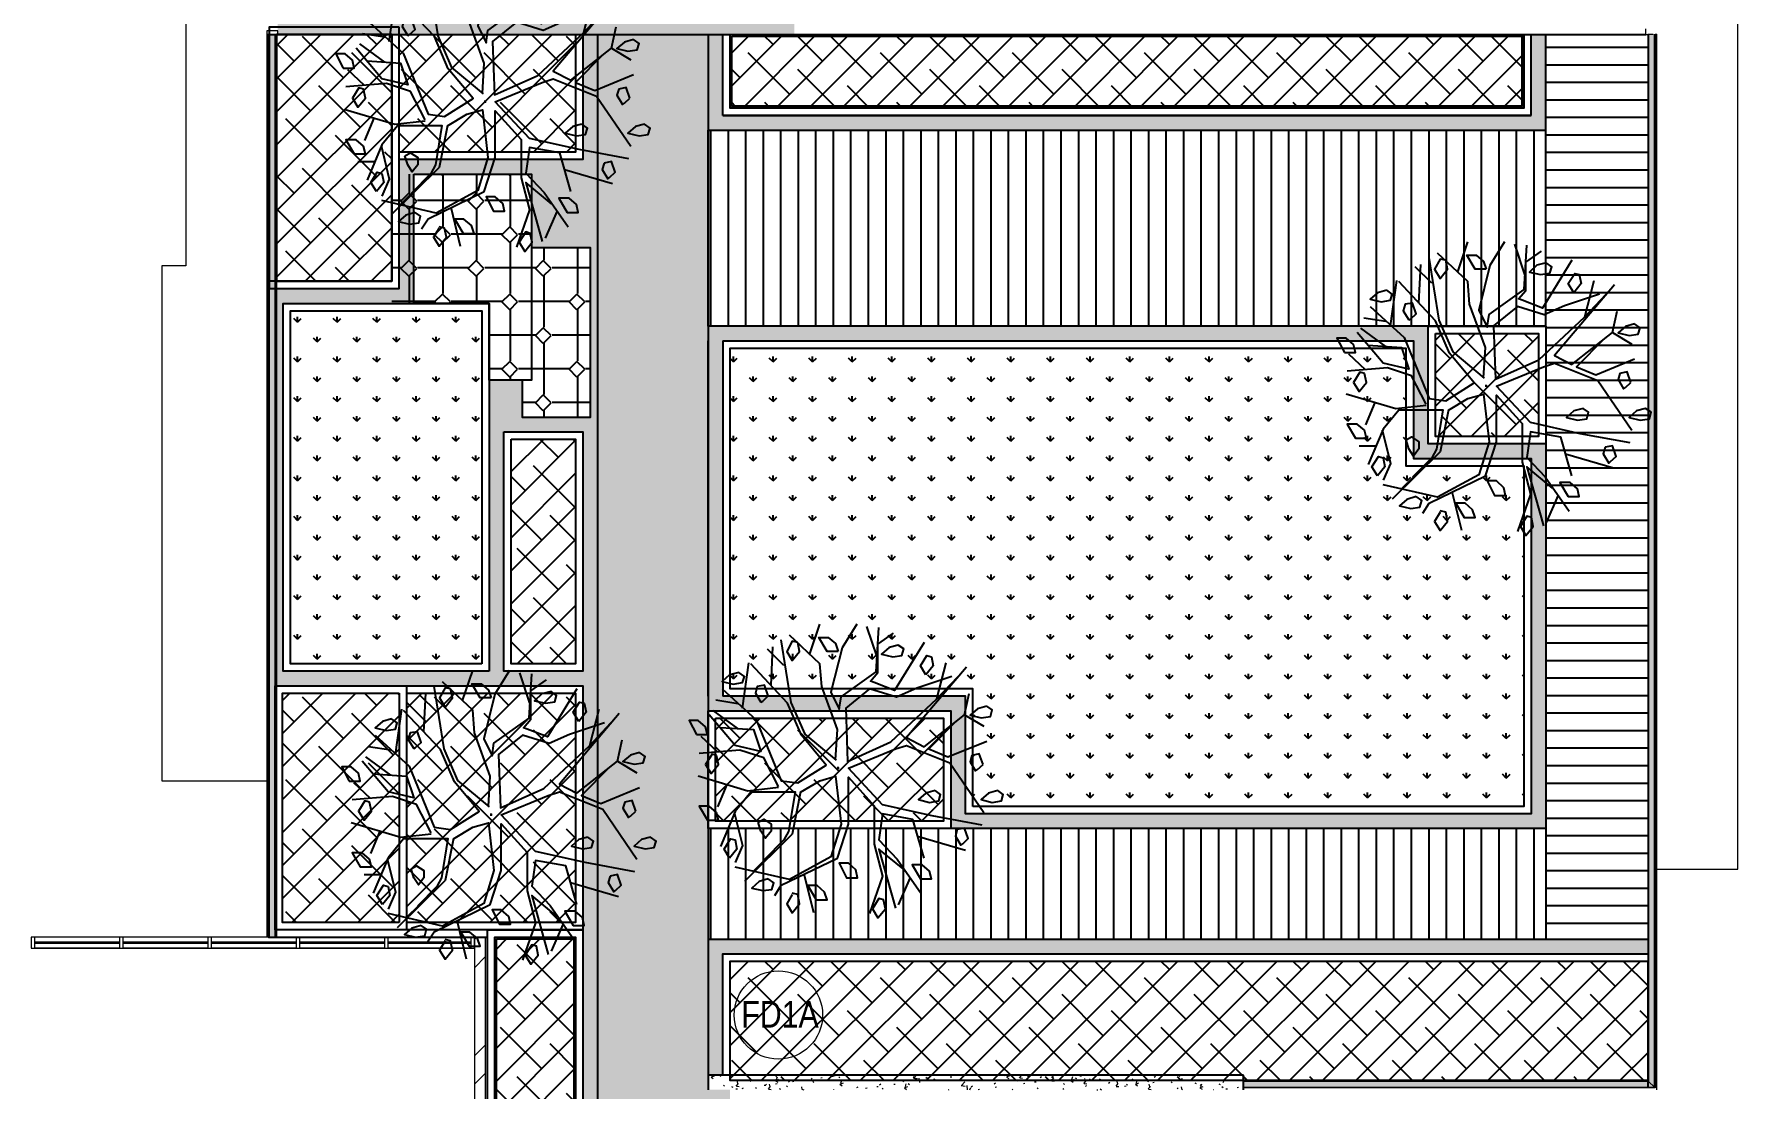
# Model space of a CAD drawing. Header units: millimetres. Extents: x -4865574 to 353735, y -2734656 to 279194.
# Drawn here: x -4844566 to -4821404, y -2688065 to -2673727 of the extents above; entities that cross this region are included whole.
import ezdxf

# ---------------------------------------------------------------- set-up
doc = ezdxf.new("R2010")
doc.units = ezdxf.units.MM
for name, color, linetype in [('+AT9 - Trees', 3, 'Continuous'), ('+AT9-Hardscape', 1, 'Continuous'), ('+AT9-Hatch', 8, 'Continuous')]:
    doc.layers.add(name, color=color, linetype=linetype)
for name, color, linetype, lineweight in [('CURTAIN-MULLION', 8, 'Continuous', 9), ('CURTAIN-MULLION-CUT', 6, 'Continuous', 9), ('CURTAINPANEL', 8, 'Continuous', 9), ('CURTAINPANEL-CUT', 6, 'Continuous', 9), ('FLOOR', 6, 'Continuous', 9), ('HRAIL', 8, 'Continuous', 9), ('HRAIL-POST', 8, 'Continuous', 9), ('TAG-DOOR', 7, 'Continuous', 9), ('WALL-FILL', 8, 'Continuous', 9), ('WALL-FILL-1', 7, 'Continuous', 9), ('WALL-INTCUT', 2, 'Continuous', 9), ('WALL-RETCUT-1', 1, 'Continuous', 25)]:
    doc.layers.add(name, color=color, linetype=linetype, lineweight=lineweight)
doc.styles.add('Arial Narrow', font='', dxfattribs={"height": 360})
doc.styles.get('Arial Narrow').set_extended_font_data('Arial Narrow')
pattern_1 = [(90, (7e-15, 107.76), (-457.2, 457.2), [698.87211, -215.52789]), (180, (-107.76, 7e-15), (-457.2, -457.2), [698.87211, -215.52789]), (135, (-457.2, 349.44), (-457.201, -457.201), [152.4, -494.17986]), (405, (-457.2, 349.44), (-457.201, 457.201), [152.4, -494.17986]), (135, (-349.44, 457.2), (-457.201, -457.201), [152.4, -494.17986]), (405, (-564.96, 457.2), (-457.201, 457.201), [152.4, -494.17986])]

# ---------------------------------------------------------------- blocks, each defined once
blk = doc.blocks.new('Railing - Railing-5597931-LEVEL 61 _BMU ACCESS_')
at = {"layer": 'HRAIL'}
for points in [[(-4822539, -2688042), (-4822539, -2673727), (-4822619, -2673727), (-4822619, -2687962), (-4822553, -2688028)], [(-4824007, -2688042), (-4822539, -2688042), (-4822619, -2687962), (-4828119, -2687962), (-4828119, -2688042), (-4826452, -2688042)]]:
    blk.add_hatch(color=256, dxfattribs=at).paths.add_polyline_path(points)
for p, q in [((-4822629, -2673727), (-4822619, -2673727)), ((-4822629, -2673727), (-4822629, -2687952)), ((-4822619, -2673727), (-4822554, -2673727)), ((-4822619, -2673727), (-4822619, -2687962)), ((-4822539, -2688042), (-4822539, -2673727)), ((-4822529, -2673727), (-4822529, -2688052)), ((-4828119, -2687962), (-4828119, -2687952)), ((-4822629, -2687952), (-4828119, -2687952)), ((-4828119, -2688042), (-4828119, -2687962)), ((-4822619, -2687962), (-4828119, -2687962)), ((-4822619, -2687962), (-4822629, -2687952)), ((-4822539, -2688042), (-4822619, -2687962)), ((-4828119, -2688042), (-4822539, -2688042)), ((-4828119, -2688052), (-4828119, -2688042)), ((-4822529, -2688052), (-4828119, -2688052)), ((-4822529, -2688052), (-4822539, -2688042))]:
    blk.add_line(p, q, dxfattribs=at)
blk = doc.blocks.new('System Panel - AM_12 mm Clear Glass-6844412-LEVEL 61 _BMU ACCESS_')
at = {"layer": 'CURTAINPANEL-CUT', "color": 8}
for p, q in [((563, 6), (-563, 6)), ((-563, 6), (-563, -6)), ((563, -6), (563, 6)), ((-563, -6), (563, -6))]:
    blk.add_line(p, q, dxfattribs=at)
blk = doc.blocks.new('Rectangular Mullion - 50 x 150 mm-6826917-LEVEL 61 _BMU ACCESS_')
at = {"layer": 'CURTAIN-MULLION'}
for p, q in [((-4838629, -2686002), (-4839754, -2686002)), ((-4839754, -2686152), (-4838629, -2686152))]:
    blk.add_line(p, q, dxfattribs=at)
blk = doc.blocks.new('System Panel - AM_12 mm Clear Glass-6844415-LEVEL 61 _BMU ACCESS_')
at = {"layer": 'CURTAINPANEL-CUT', "color": 8}
for p, q in [((575, 6), (-575, 6)), ((-575, 6), (-575, -6)), ((575, -6), (575, 6)), ((-575, -6), (575, -6))]:
    blk.add_line(p, q, dxfattribs=at)
blk = doc.blocks.new('Rectangular Mullion - 50 x 150 mm-6826920-LEVEL 61 _BMU ACCESS_')
at = {"layer": 'CURTAIN-MULLION'}
for p, q in [((-4839804, -2686002), (-4840954, -2686002)), ((-4840954, -2686152), (-4839804, -2686152))]:
    blk.add_line(p, q, dxfattribs=at)
blk = doc.blocks.new('Rectangular Mullion - 50 x 150 mm-6844421-LEVEL 61 _BMU ACCESS_')
at = {"layer": 'CURTAIN-MULLION-CUT'}
for p, q in [((-50, 75), (-50, -75)), ((0, 75), (-50, 75)), ((0, -75), (0, 75)), ((-50, -75), (0, -75))]:
    blk.add_line(p, q, dxfattribs=at)
blk = doc.blocks.new('Rectangular Mullion - 50 x 150 mm-6844410-LEVEL 61 _BMU ACCESS_')
at = {"layer": 'CURTAIN-MULLION-CUT', "color": 8}
for p, q in [((-25, 75), (25, 75)), ((-25, -75), (-25, 75)), ((25, 75), (25, -75)), ((25, -75), (-25, -75))]:
    blk.add_line(p, q, dxfattribs=at)
blk = doc.blocks.new('Railing - Railing-7018803-LEVEL 61 _BMU ACCESS_')
at = {"layer": 'HRAIL'}
blk.add_hatch(color=256, dxfattribs=at).paths.add_polyline_path([(-4841289, -2686002), (-4841289, -2673732), (-4841369, -2673732), (-4841369, -2686002)])
for p, q in [((-4841379, -2686002), (-4841379, -2673732)), ((-4841369, -2673732), (-4841369, -2686002)), ((-4841289, -2686002), (-4841289, -2673732)), ((-4841279, -2686002), (-4841279, -2673732)), ((-4841369, -2686002), (-4841379, -2686002)), ((-4841289, -2686002), (-4841369, -2686002)), ((-4841279, -2686002), (-4841289, -2686002))]:
    blk.add_line(p, q, dxfattribs=at)
blk = doc.blocks.new('Rectangular Mullion - 50 x 150 mm-7864168-LEVEL 61 _BMU ACCESS_')
at = {"layer": 'CURTAIN-MULLION-CUT', "color": 8}
for p, q in [((-50, 75), (0, 75)), ((-50, -75), (-50, 75)), ((0, 75), (0, -75)), ((0, -75), (-50, -75))]:
    blk.add_line(p, q, dxfattribs=at)
blk = doc.blocks.new('Railing - Railing-7860178-LEVEL 61 _BMU ACCESS_')
at = {"layer": 'HRAIL'}
for p, q in [((-4822554, -2673572), (-4822554, -2673577)), ((-4822514, -2673577), (-4822514, -2673572)), ((-4822514, -2673732), (-4822514, -2673727))]:
    blk.add_line(p, q, dxfattribs=at)
blk = doc.blocks.new('Rectangular Mullion - 50 x 150 mm-V14-LEVEL 61 _BMU ACCESS_')
at = {"layer": 'CURTAIN-MULLION'}
for p, q in [((-4841379, -2686002), (-4842154, -2686002)), ((-4842154, -2686152), (-4841004, -2686152)), ((-4841004, -2686002), (-4841279, -2686002))]:
    blk.add_line(p, q, dxfattribs=at)
blk = doc.blocks.new('T-Door - Mark-342387-LEVEL 61 _BMU ACCESS_')
at = {"layer": 'TAG-DOOR'}
blk.add_circle((0, 0), 3, dxfattribs=at)
blk = doc.blocks.new('T26')
at = {"color": 0, "linetype": 'Continuous'}
for points in [[(-471, 1882), (-304, 2376)], [(304, 2376), (61, 1985), (-122, 1251), (15, 970), (46, 1175), (624, 1589), (669, 2319)], [(639, 1837), (471, 2338)], [(-1110, 1365), (-1080, 2000)], [(-30, 129), (-548, 559), (-776, 1084), (-943, 2118)], [(-46, 133), (-15, 635), (-274, 1346), (-304, 1722), (-806, 2190)], [(1414, 2072), (928, 1281), (593, 1411), (532, 1433), (654, 1574), (654, 2034)], [(654, 2042), (913, 2224)], [(-1916, 1308), (-1354, 798), (-943, -209), (-669, -247), (-198, 49), (-608, 540), (-837, 1072), (-1445, 1719)], [(-1582, 989), (-1475, 1738)], [(-897, 1692), (-1171, 1962)], [(1627, 1141), (1780, 1738)], [(1871, 1513), (1293, 1319), (958, 1171), (517, 1308), (122, 989), (152, 110), (867, 430), (1627, 1141), (1977, 1513)], [(2114, 1665), (1125, 502), (1414, 350), (2084, 878), (2403, 688)], [(2084, 878), (2160, 1232)], [(-1947, 669), (-1399, 635), (-1278, 274), (-1703, 373), (-2129, 878)], [(-1658, 650), (-2068, 951)], [(-1658, 1061), (-2023, 1118)], [(1947, 776), (1491, 316), (1810, 183), (2449, 445)], [(-989, -304), (-1232, 167), (-1627, 297), (-2297, 240)], [(-1992, 266), (-2266, 521)], [(2373, -943), (1551, -791), (730, -608), (167, -4), (943, 316), (1125, 373), (1840, 87), (2403, -734)], [(-15, 0), (0, 0), (0, 19)], [(0, -19), (0, 0), (15, 0)], [(-989, -323), (-1491, -380), (-2312, -137)], [(-1840, -274), (-1992, -643)], [(-624, -399), (-304, -209), (-46, -137), (46, -924), (-122, -1468), (-806, -1840), (-1703, -1635)], [(-1049, -2103), (-943, -1935), (-15, -1487), (167, -924), (167, -152), (593, -624), (593, -1259), (730, -1787), (517, -2403)], [(-776, -399), (-1445, -399), (-1703, -715), (-1947, -1297)], [(-624, -395), (-760, -1091), (-1551, -1871)], [(-776, -395), (-715, -395), (-821, -1046), (-897, -1186), (-1217, -1510)], [(-1719, -726), (-1582, -1281), (-1703, -1559)], [(1414, -1487), (1232, -848), (730, -757), (669, -1183), (973, -1502), (1369, -2068)], [(-1825, -996), (-2099, -996)], [(1308, -1122), (2099, -1354)], [(1095, -1688), (669, -1338), (943, -2312)], [(-1202, -1506), (-1399, -1700)], [(-563, -1764), (-411, -2384)], [(1186, -1806), (989, -2255)], [(-760, -2087), (-852, -2240), (-760, -2388), (-639, -2240), (-669, -2087), (-760, -2065)]]:
    blk.add_lwpolyline(points, dxfattribs=at)
for points in [[(-669, 2072), (-760, 2091), (-852, 1924), (-760, 1772), (-639, 1924)], [(0, 1924), (-183, 1924), (-319, 2156), (-167, 2156), (-46, 2053)], [(989, 2030), (837, 1989), (715, 1878), (897, 1837), (1049, 1859), (1080, 1966)], [(1445, 1536), (1354, 1688), (1460, 1856), (1536, 1837), (1567, 1688)], [(-1643, 1578), (-1795, 1536), (-1916, 1430), (-1734, 1384), (-1582, 1411), (-1551, 1513)], [(-1278, 1087), (-1247, 1106), (-1156, 1190), (-1217, 1365), (-1338, 1346), (-1369, 1236)], [(2449, 1023), (2297, 977), (2175, 875), (2357, 829), (2510, 852), (2540, 958)], [(-2342, 551), (-2160, 551), (-2190, 681), (-2312, 787), (-2464, 787)], [(-2008, 205), (-2084, 228), (-2190, 57), (-2099, -91), (-1977, 57)], [(2388, 57), (2327, 232), (2205, 205), (2175, 103), (2266, -49), (2297, -27)], [(1597, -373), (1445, -414), (1323, -521), (1506, -567), (1658, -544), (1688, -437)], [(2479, -414), (2357, -521), (2540, -567), (2692, -544), (2722, -437), (2631, -373)], [(-2008, -734), (-2129, -631), (-2297, -631), (-2160, -863), (-1977, -863)], [(-1323, -894), (-1232, -844), (-1110, -924), (-1110, -1042), (-1202, -1160), (-1278, -1042)], [(1962, -1015), (1932, -1122), (2023, -1274), (2053, -1251), (2145, -1164), (2084, -992)], [(-1795, -1487), (-1886, -1338), (-1780, -1167), (-1703, -1186), (-1673, -1338)], [(167, -1570), (15, -1570), (137, -1810), (319, -1810), (289, -1681)], [(1354, -1829), (1536, -1829), (1506, -1700), (1384, -1597), (1217, -1597)], [(-1156, -1829), (-1308, -1875), (-1430, -1981), (-1247, -2023), (-1095, -2004), (-1065, -1894)], [(-350, -1939), (-502, -1939), (-365, -2175), (-183, -2175), (-228, -2046)], [(563, -2323), (654, -2472), (776, -2323), (745, -2175), (669, -2152)]]:
    blk.add_lwpolyline(points, close=True, dxfattribs=at)

msp = doc.modelspace()

# ---------------------------------------------------------------- hatches: boundary and pattern name
at = {"layer": '+AT9-Hatch'}
h = msp.add_hatch(dxfattribs=at)
h.set_pattern_fill('GRAVEL', color=252, scale=15, angle=270)
h.paths.add_polyline_path([(-4837204, -2673732), (-4837104, -2673732), (-4836904, -2673732), (-4835404, -2673732), (-4835204, -2673732), (-4835104, -2673732), (-4824316, -2673727), (-4824604, -2673727), (-4824654, -2673727), (-4825804, -2673727), (-4825854, -2673727), (-4827004, -2673727), (-4827054, -2673727), (-4828204, -2673727), (-4828254, -2673727), (-4829404, -2673727), (-4829454, -2673727), (-4830604, -2673727), (-4830654, -2673727), (-4831804, -2673727), (-4831854, -2673727), (-4833004, -2673727), (-4833054, -2673727), (-4834179, -2673727), (-4834229, -2673727), (-4834229, -2673577), (-4834229, -2673527), (-4834079, -2673527), (-4834079, -2673577), (-4833054, -2673577), (-4833004, -2673577), (-4831854, -2673577), (-4831804, -2673577), (-4830654, -2673577), (-4830604, -2673577), (-4829454, -2673577), (-4829404, -2673577), (-4828254, -2673577), (-4828204, -2673577), (-4827054, -2673577), (-4827004, -2673577), (-4825854, -2673577), (-4825804, -2673577), (-4824654, -2673577), (-4824604, -2673577), (-4823454, -2673577), (-4823404, -2673577), (-4822654, -2673572), (-4822654, -2673522), (-4822654, -2673132), (-4841254, -2673132), (-4841254, -2673682), (-4841254, -2673732), (-4840004, -2673732), (-4839904, -2673732)])
h = msp.add_hatch(dxfattribs=at)
h.set_pattern_fill('GRAVEL', color=252, scale=15, angle=270)
h.paths.add_polyline_path([(-4836904, -2682587), (-4836904, -2673732), (-4837104, -2673732), (-4837104, -2675432), (-4839604, -2675432), (-4839604, -2677187), (-4841271, -2677187), (-4841271, -2682587), (-4837104, -2682587)])
h.paths.add_polyline_path([(-4838179, -2679132), (-4837104, -2679132), (-4837104, -2682387), (-4838179, -2682387)], flags=16)
h.paths.add_polyline_path([(-4838379, -2682387), (-4841179, -2682387), (-4841179, -2677387), (-4839404, -2677387), (-4839404, -2675632), (-4837804, -2675632), (-4837804, -2676632), (-4837004, -2676632), (-4837004, -2678932), (-4837929, -2678932), (-4837929, -2678432), (-4838379, -2678432)], flags=16)
h.paths.add_polyline_path([(-4838079, -2679232), (-4837204, -2679232), (-4837204, -2682287), (-4838079, -2682287)], flags=0)
h.paths.add_polyline_path([(-4838479, -2682287), (-4841079, -2682287), (-4841079, -2677487), (-4838479, -2677487)], flags=0)
h = msp.add_hatch(dxfattribs=at)
h.set_pattern_fill('ANSI38', color=62, scale=100)
h.paths.add_polyline_path([(-4839704, -2673732), (-4841271, -2673732), (-4841271, -2677087), (-4839704, -2677087)])
h = msp.add_hatch(dxfattribs=at)
h.set_pattern_fill('ANSI38', color=62, scale=100)
h.paths.add_polyline_path([(-4839604, -2673732), (-4837204, -2673732), (-4837204, -2675332), (-4839604, -2675332)])
h = msp.add_hatch(dxfattribs=at)
h.set_pattern_fill('CTYSQMK2', color=8, scale=1.5, angle=90)
h.set_pattern_definition([(90, (7e-15, 107.76), (-457.2, 457.2), [698.87211, -215.52789]), (180, (-107.76, 7e-15), (-457.2, -457.2), [698.87211, -215.52789]), (135, (-457.2, 349.44), (-457.201, -457.201), [152.4, -494.17986]), (405, (-457.2, 349.44), (-457.201, 457.201), [152.4, -494.17986]), (135, (-349.44, 457.2), (-457.201, -457.201), [152.4, -494.17986]), (405, (-564.96, 457.2), (-457.201, 457.201), [152.4, -494.17986])])
h.paths.add_polyline_path([(-4838379, -2701214), (-4837254, -2701214), (-4837204, -2701214), (-4836054, -2701214), (-4836004, -2701214), (-4835154, -2701214), (-4835104, -2701214), (-4835104, -2700827), (-4835104, -2697227), (-4835104, -2694227), (-4835104, -2690627), (-4835104, -2690427), (-4834954, -2690427), (-4834954, -2690627), (-4834054, -2690627), (-4834054, -2689577), (-4834954, -2689577), (-4834954, -2689677), (-4835104, -2689677), (-4835104, -2689177), (-4835104, -2689142), (-4835059, -2689117), (-4834999, -2689142), (-4834954, -2689142), (-4834954, -2688257), (-4834954, -2688212), (-4834999, -2688237), (-4835059, -2688212), (-4835104, -2688212), (-4835104, -2688177), (-4835104, -2688077), (-4835404, -2688077), (-4835404, -2687877), (-4835404, -2686027), (-4835404, -2684527), (-4835404, -2682927), (-4835404, -2677697), (-4835404, -2675032), (-4835404, -2673732), (-4836904, -2673732), (-4836904, -2697727), (-4838429, -2697727), (-4838429, -2699409), (-4838429, -2699459), (-4838429, -2701214)])
h.paths.add_polyline_path([(-4834811, -2690247), (-4834182, -2690247), (-4834182, -2690947), (-4834811, -2690947)], flags=24)
h.paths.add_polyline_path([(-4834929, -2689533), (-4834103, -2689533), (-4834103, -2690466), (-4834929, -2690466)], flags=24)
h = msp.add_hatch(dxfattribs=at)
h.set_pattern_fill('GRAVEL', color=252, scale=15, angle=270)
h.paths.add_polyline_path([(-4835404, -2675032), (-4824016, -2675032), (-4824016, -2673727), (-4824216, -2673730), (-4824216, -2674830), (-4835204, -2674832), (-4835204, -2673732), (-4835404, -2673732)])
h = msp.add_hatch(dxfattribs=at)
h.set_pattern_fill('ANSI38', color=62, scale=100)
h.paths.add_polyline_path([(-4835104, -2673732), (-4824316, -2673732), (-4824316, -2674732), (-4835104, -2674732)])
h = msp.add_hatch(dxfattribs=at)
h.set_pattern_fill('LINE', color=8, scale=75)
h.paths.add_polyline_path([(-4824016, -2673727), (-4824016, -2675032), (-4824016, -2677697), (-4824016, -2684527), (-4824016, -2686027), (-4822629, -2686027), (-4822629, -2673727), (-4823404, -2673727), (-4823454, -2673727)])
h = msp.add_hatch(dxfattribs=at)
h.set_pattern_fill('LINE', color=8, scale=75, angle=90)
h.paths.add_polyline_path([(-4825616, -2677697), (-4824016, -2677697), (-4824016, -2675032), (-4835404, -2675032), (-4835404, -2677697)])
h = msp.add_hatch(dxfattribs=at)
h.set_pattern_fill('CTYSQMK2', color=8, scale=1.5, angle=90)
h.set_pattern_definition(pattern_1)
h.paths.add_polyline_path([(-4838379, -2677387), (-4838379, -2678432), (-4837929, -2678432), (-4837804, -2678432), (-4837804, -2676632), (-4837804, -2675632), (-4839704, -2675632), (-4839704, -2677387)])
h = msp.add_hatch(dxfattribs=at)
h.set_pattern_fill('CTYSQMK2', color=8, scale=1.5, angle=90)
h.set_pattern_definition(pattern_1)
h.paths.add_polyline_path([(-4837804, -2676632), (-4837804, -2678432), (-4837929, -2678432), (-4837929, -2678932), (-4837004, -2678932), (-4837004, -2676632)])
h = msp.add_hatch(dxfattribs=at)
h.set_pattern_fill('GRASS', color=76, scale=15)
h.paths.add_polyline_path([(-4838479, -2682287), (-4838479, -2677487), (-4841079, -2677487), (-4841079, -2682287)])
h = msp.add_hatch(dxfattribs=at)
h.set_pattern_fill('GRAVEL', color=252, scale=15, angle=270)
h.paths.add_polyline_path([(-4824016, -2684527), (-4824016, -2679297), (-4825616, -2679297), (-4825616, -2677697), (-4835404, -2677697), (-4835404, -2682927), (-4832104, -2682927), (-4832104, -2684527)])
h.paths.add_polyline_path([(-4835204, -2677897), (-4825816, -2677897), (-4825816, -2679497), (-4824216, -2679497), (-4824216, -2684327), (-4831904, -2684327), (-4831904, -2682727), (-4835204, -2682727)], flags=16)
h.paths.add_polyline_path([(-4831804, -2684227), (-4831804, -2682627), (-4835104, -2682627), (-4835104, -2677997), (-4825916, -2677997), (-4825916, -2679597), (-4824316, -2679597), (-4824316, -2684227)], flags=0)
h = msp.add_hatch(dxfattribs=at)
h.set_pattern_fill('ANSI38', color=62, scale=100)
h.paths.add_polyline_path([(-4825516, -2677797), (-4824116, -2677797), (-4824116, -2679197), (-4825516, -2679197)])
h = msp.add_hatch(dxfattribs=at)
h.set_pattern_fill('GRASS', color=76, scale=15)
h.paths.add_polyline_path([(-4831804, -2684227), (-4824316, -2684227), (-4824316, -2679597), (-4825916, -2679597), (-4825916, -2677997), (-4835104, -2677997), (-4835104, -2682627), (-4831804, -2682627)])
h = msp.add_hatch(dxfattribs=at)
h.set_pattern_fill('ANSI38', color=62, scale=100)
h.paths.add_polyline_path([(-4838079, -2679232), (-4837204, -2679232), (-4837204, -2682287), (-4838079, -2682287)])
h = msp.add_hatch(dxfattribs=at)
h.set_pattern_fill('GRAVEL', color=252, scale=15, angle=270)
h.paths.add_polyline_path([(-4837104, -2685901), (-4837104, -2697527), (-4838404, -2697527), (-4838429, -2697527), (-4838429, -2697659), (-4838429, -2697709), (-4838429, -2697727), (-4836904, -2697727), (-4836904, -2682587), (-4837104, -2682587), (-4837104, -2685901)], is_closed=False)
h = msp.add_hatch(dxfattribs=at)
h.set_pattern_fill('ANSI38', color=62, scale=100)
h.paths.add_polyline_path([(-4839504, -2682687), (-4837204, -2682687), (-4837204, -2685802), (-4839504, -2685802)])
h.paths.add_polyline_path([(-4839604, -2685802), (-4841189, -2685802), (-4841189, -2682687), (-4839604, -2682687)])
h = msp.add_hatch(dxfattribs=at)
h.set_pattern_fill('ANSI38', color=62, scale=100)
h.paths.add_polyline_path([(-4835304, -2683027), (-4832204, -2683027), (-4832204, -2684427), (-4835304, -2684427)])
h = msp.add_hatch(dxfattribs=at)
h.set_pattern_fill('LINE', color=8, scale=75, angle=90)
h.paths.add_polyline_path([(-4824016, -2686027), (-4824016, -2684527), (-4832104, -2684527), (-4835404, -2684527), (-4835404, -2686027)])
h = msp.add_hatch(dxfattribs=at)
h.set_pattern_fill('ANSI38', color=62, scale=100)
h.paths.add_polyline_path([(-4838304, -2686001), (-4837204, -2686001), (-4837204, -2697427), (-4838304, -2697427)])
h = msp.add_hatch(dxfattribs=at)
h.set_pattern_fill('GRAVEL', color=252, scale=15, angle=270)
h.paths.add_polyline_path([(-4835404, -2687877), (-4835204, -2687877), (-4835204, -2686227), (-4822629, -2686227), (-4822629, -2686027), (-4824016, -2686027), (-4835404, -2686027)])
h = msp.add_hatch(dxfattribs=at)
h.set_pattern_fill('ANSI38', color=62, scale=100)
h.paths.add_polyline_path([(-4835104, -2686327), (-4822629, -2686327), (-4822629, -2687952), (-4835104, -2687952)])
at = {"layer": 'WALL-FILL'}
h = msp.add_hatch(dxfattribs=at)
h.set_pattern_fill('FP_1', color=256, style=0, pattern_type=2)
h.set_pattern_definition([(50, (0, 0), (437.242336, -38.253597), [45.72, -502.92]), (355, (0, 0), (-84.582752, 458.536743), [36.576, -402.336]), (100.451, (36.44, -3.2), (352.661968, 420.280247), [38.856, -427.416]), (46.184, (0, 121.9), (650.5899, -100.90328), [68.58, -754.38]), (96.636, (54.2, 113.5), (569.7659, 593.826305), [58.284, -641.124]), (351.184, (0, 121.9), (569.77247, 593.82027), [54.864, -603.504]), (21, (60.96, 91.44), (363.875051, -245.43664), [45.72, -502.92]), (326, (60.96, 91.44), (148.325282, 442.051804), [36.576, -402.336]), (71.451, (91.3, 71), (512.201014, 196.611472), [38.856, -427.416]), (37.5, (0, 0), (7.412779, 202.9317907), [20.117, -377.342, 20.117, -388.315, -403.86]), (37.5, (0, 0), (7.412779, 202.9317907), [-805.891, 20.117, -383.743]), (7.5, (0, 0), (160.3671525, 240.433052), [20.117, -212.75, 20.117, -368.198, -153.924]), (7.5, (0, 0), (160.3671525, 240.433052), [-621.182, 20.117, -133.807]), (327.5, (-135.94, 0), (325.41783, -13.7490993), [20.117, -132.283, 20.117, -455.371, -630.936]), (327.5, (-135.94, 0), (325.41783, -13.7490993), [-627.888, 20.117, -610.819]), (317.5, (-196.9, 0), (355.510028, 61.024399), [20.117, -178.003, 20.117, -295.656, -448.056]), (317.5, (-196.9, 0), (355.510028, 61.024399), [-513.893, 20.117, -427.939])])
h.paths.add_polyline_path([(-4828124, -2688077), (-4828124, -2687877), (-4835404, -2687877), (-4835404, -2688077), (-4831343, -2688077)])
at = {"layer": 'WALL-FILL-1'}
h = msp.add_hatch(dxfattribs=at)
h.set_pattern_fill('FP_5', color=256, style=0, pattern_type=2)
h.set_pattern_definition([(45, (0, 0), (-791.9596, 791.9596), []), (45, (0, 1200), (-791.9596, 791.9596), [])])
h.paths.add_polyline_path([(-4838429, -2701364), (-4838429, -2699459), (-4838579, -2699459), (-4838579, -2701364)])
h.paths.add_polyline_path([(-4838429, -2697659), (-4838429, -2686002), (-4838579, -2686002), (-4838579, -2697659)])

# ---------------------------------------------------------------- linework, layer by layer
at = {"layer": '+AT9-Hardscape'}
for p, q in [((-4835204, -2674832), (-4835204, -2673732)), ((-4824316, -2674732), (-4824316, -2673727)), ((-4824216, -2674832), (-4824216, -2673727)), ((-4824216, -2674832), (-4835204, -2674832))]:
    msp.add_line(p, q, dxfattribs=at)
for points in [[(-4839604, -2673632), (-4841371, -2673632), (-4841371, -2677187), (-4839604, -2677187)], [(-4839704, -2673732), (-4841271, -2673732), (-4841271, -2677087), (-4839704, -2677087)], [(-4839604, -2673732), (-4837204, -2673732), (-4837204, -2675332), (-4839604, -2675332)], [(-4835104, -2673732), (-4824316, -2673732), (-4824316, -2674732), (-4835104, -2674732)], [(-4835079, -2673757), (-4824341, -2673757), (-4824341, -2674707), (-4835079, -2674707)], [(-4838379, -2682387), (-4841179, -2682387), (-4841179, -2677387), (-4838379, -2677387)], [(-4838479, -2682287), (-4841079, -2682287), (-4841079, -2677487), (-4838479, -2677487)], [(-4825616, -2677697), (-4824016, -2677697), (-4824016, -2679297), (-4825616, -2679297)], [(-4825516, -2677797), (-4824116, -2677797), (-4824116, -2679197), (-4825516, -2679197)], [(-4831804, -2684227), (-4831804, -2682627), (-4835104, -2682627), (-4835104, -2677997), (-4825916, -2677997), (-4825916, -2679597), (-4824316, -2679597), (-4824316, -2684227)], [(-4838179, -2679132), (-4837104, -2679132), (-4837104, -2682387), (-4838179, -2682387)], [(-4838079, -2679232), (-4837204, -2679232), (-4837204, -2682287), (-4838079, -2682287)], [(-4841289, -2682587), (-4837104, -2682587), (-4837104, -2685902), (-4841289, -2685902)], [(-4835404, -2682927), (-4832104, -2682927), (-4832104, -2684527), (-4835404, -2684527)], [(-4835304, -2683027), (-4832204, -2683027), (-4832204, -2684427), (-4835304, -2684427)], [(-4838304, -2686001), (-4837204, -2686001), (-4837204, -2697427), (-4838304, -2697427)], [(-4838279, -2686026), (-4837229, -2686026), (-4837229, -2697402), (-4838279, -2697402)], [(-4835104, -2686327), (-4822629, -2686327), (-4822629, -2687952), (-4835104, -2687952)]]:
    msp.add_lwpolyline(points, close=True, dxfattribs=at)
for points in [[(-4841404, -2673732), (-4837204, -2673732), (-4837204, -2675332), (-4839604, -2675332)], [(-4839704, -2673732), (-4839704, -2677087), (-4841369, -2677087)], [(-4841254, -2673732), (-4822654, -2673732)], [(-4837104, -2673732), (-4837104, -2675432), (-4839604, -2675432)], [(-4836904, -2697727), (-4836904, -2673732), (-4835404, -2673732), (-4835404, -2688077)], [(-4824016, -2677697), (-4835404, -2677697), (-4835404, -2675032), (-4824016, -2675032), (-4824016, -2673727)], [(-4824316, -2674732), (-4835104, -2674732), (-4835104, -2673732)], [(-4835204, -2674832), (-4824216, -2674832)], [(-4839404, -2675632), (-4837804, -2675632), (-4837804, -2678432), (-4838379, -2678432), (-4838379, -2677387), (-4839404, -2677387), (-4839404, -2675632)], [(-4837929, -2678432), (-4837929, -2678932), (-4837004, -2678932), (-4837004, -2676632), (-4837804, -2676632)], [(-4824016, -2677697), (-4824016, -2684527)], [(-4835404, -2682727), (-4835404, -2677897)], [(-4835204, -2677897), (-4835204, -2682727)], [(-4835204, -2677897), (-4825816, -2677897), (-4825816, -2679497), (-4824216, -2679497), (-4824216, -2684327), (-4831904, -2684327), (-4831904, -2682727), (-4835204, -2682727)], [(-4841379, -2682387), (-4841379, -2686002), (-4838404, -2686002)], [(-4841279, -2682387), (-4841279, -2686002), (-4838404, -2686002)], [(-4841289, -2682587), (-4841289, -2685902)], [(-4839504, -2682587), (-4839504, -2685902)], [(-4839604, -2685802), (-4841189, -2685802), (-4841189, -2682687), (-4839604, -2682687)], [(-4839604, -2685802), (-4841189, -2685802), (-4841189, -2682687), (-4839604, -2682687)], [(-4839604, -2682687), (-4839604, -2685802)], [(-4839504, -2682687), (-4837204, -2682687), (-4837204, -2685802), (-4839504, -2685802)], [(-4839504, -2682687), (-4837204, -2682687), (-4837204, -2685802), (-4839504, -2685802)], [(-4824016, -2684527), (-4835404, -2684527), (-4835404, -2686027), (-4824016, -2686027)], [(-4838404, -2697527), (-4838404, -2685901), (-4837104, -2685901), (-4837104, -2697527)], [(-4837204, -2697427), (-4838304, -2697427), (-4838304, -2686001), (-4837204, -2686001), (-4837204, -2697427)], [(-4835404, -2686027), (-4822629, -2686027)], [(-4824016, -2686027), (-4823816, -2686027)], [(-4835204, -2687877), (-4835204, -2686227), (-4822629, -2686227)], [(-4835104, -2687877), (-4835104, -2686327), (-4822629, -2686327)]]:
    msp.add_lwpolyline(points, dxfattribs=at)
at = {"layer": '+AT9-Hatch'}
for p, q in [((-4824016, -2677697), (-4824016, -2675032)), ((-4824016, -2684527), (-4824016, -2686027))]:
    msp.add_line(p, q, dxfattribs=at)
msp.add_lwpolyline([(-4822629, -2686327), (-4822629, -2688042)], dxfattribs=at)
at = {"layer": 'FLOOR', "color": 1}
for p, q in [((-4842504, -2670827), (-4842504, -2676877)), ((-4821404, -2685077), (-4821404, -2673577)), ((-4841404, -2673732), (-4841404, -2686002)), ((-4841271, -2673732), (-4841271, -2686002)), ((-4841254, -2673732), (-4822629, -2673732)), ((-4836904, -2673732), (-4836904, -2697527)), ((-4822654, -2673732), (-4822654, -2673658)), ((-4822504, -2673732), (-4822529, -2673732)), ((-4822504, -2688077), (-4822504, -2673727)), ((-4842504, -2676877), (-4842829, -2676877)), ((-4842829, -2676877), (-4842829, -2683877)), ((-4842829, -2683877), (-4841404, -2683877)), ((-4822504, -2685077), (-4821404, -2685077)), ((-4843404, -2686152), (-4844554, -2686152)), ((-4842204, -2686152), (-4843354, -2686152)), ((-4841004, -2686152), (-4842154, -2686152)), ((-4841271, -2686002), (-4841004, -2686002)), ((-4840954, -2686002), (-4839804, -2686002)), ((-4839804, -2686152), (-4840954, -2686152)), ((-4839754, -2686002), (-4838629, -2686002)), ((-4838629, -2686152), (-4839754, -2686152)), ((-4828124, -2687952), (-4828119, -2687952))]:
    msp.add_line(p, q, dxfattribs=at)
at = {"layer": 'WALL-INTCUT', "color": 1}
for p, q in [((-4838579, -2686002), (-4838579, -2697659)), ((-4838429, -2686002), (-4838579, -2686002)), ((-4838429, -2697659), (-4838429, -2686002))]:
    msp.add_line(p, q, dxfattribs=at)
at = {"layer": 'WALL-RETCUT-1'}
for p, q in [((-4828124, -2687877), (-4835404, -2687877)), ((-4828124, -2688077), (-4828124, -2687877))]:
    msp.add_line(p, q, dxfattribs=at)

# ---------------------------------------------------------------- block references
at = {"layer": '+AT9 - Trees', "xscale": 0.823700055001783, "yscale": 0.823700055001783, "zscale": 0.823700055001783}
for p in [(-4838434, -2674644), (-4824825, -2678508), (-4833633, -2683703), (-4838352, -2684335)]:
    msp.add_blockref('T26', p, dxfattribs=at)
at = {"layer": 'CURTAIN-MULLION', "extrusion": (0, 0, -1), "rotation": 270}
msp.add_blockref('Rectangular Mullion - 50 x 150 mm-7864168-LEVEL 61 _BMU ACCESS_', (4841329, -2673732), dxfattribs=at)
at = {"layer": 'CURTAIN-MULLION', "extrusion": (0, 0, -1)}
for p in [(4844579, -2686077), (4843379, -2686077), (4842179, -2686077), (4840979, -2686077), (4839779, -2686077)]:
    msp.add_blockref('Rectangular Mullion - 50 x 150 mm-6844410-LEVEL 61 _BMU ACCESS_', p, dxfattribs=at)
at = {"layer": 'CURTAIN-MULLION'}
for name, p in [('Rectangular Mullion - 50 x 150 mm-6826920-LEVEL 61 _BMU ACCESS_', (-3600, 0)), ('Rectangular Mullion - 50 x 150 mm-6826920-LEVEL 61 _BMU ACCESS_', (-2400, 0)), ('Rectangular Mullion - 50 x 150 mm-V14-LEVEL 61 _BMU ACCESS_', (0, 0)), ('Rectangular Mullion - 50 x 150 mm-6826920-LEVEL 61 _BMU ACCESS_', (0, 0)), ('Rectangular Mullion - 50 x 150 mm-6826917-LEVEL 61 _BMU ACCESS_', (0, 0)), ('Rectangular Mullion - 50 x 150 mm-6844421-LEVEL 61 _BMU ACCESS_', (-4838579, -2686077))]:
    msp.add_blockref(name, p, dxfattribs=at)
at = {"layer": 'CURTAINPANEL', "rotation": 180}
for name, p in [('System Panel - AM_12 mm Clear Glass-6844415-LEVEL 61 _BMU ACCESS_', (-4843979, -2686077)), ('System Panel - AM_12 mm Clear Glass-6844415-LEVEL 61 _BMU ACCESS_', (-4842779, -2686077)), ('System Panel - AM_12 mm Clear Glass-6844415-LEVEL 61 _BMU ACCESS_', (-4841579, -2686077)), ('System Panel - AM_12 mm Clear Glass-6844415-LEVEL 61 _BMU ACCESS_', (-4840379, -2686077)), ('System Panel - AM_12 mm Clear Glass-6844412-LEVEL 61 _BMU ACCESS_', (-4839191, -2686077))]:
    msp.add_blockref(name, p, dxfattribs=at)
at = {"layer": 'HRAIL-POST'}
for name in ['Railing - Railing-7860178-LEVEL 61 _BMU ACCESS_', 'Railing - Railing-7018803-LEVEL 61 _BMU ACCESS_', 'Railing - Railing-5597931-LEVEL 61 _BMU ACCESS_']:
    msp.add_blockref(name, (0, 0), dxfattribs=at)
at = {"layer": 'TAG-DOOR', "xscale": 199.9999999999999, "yscale": 199.9999999999999, "zscale": 199.9999999999999}
msp.add_blockref('T-Door - Mark-342387-LEVEL 61 _BMU ACCESS_', (-4834447, -2687060), dxfattribs=at)

# ---------------------------------------------------------------- texts
at = {"layer": 'TAG-DOOR', "insert": (-4834953, -2686871), "char_height": 360, "width": 1250.63, "attachment_point": 1, "style": 'Arial Narrow'}
msp.add_mtext('FD1A', dxfattribs=at)

doc.saveas('drawing.dxf')
